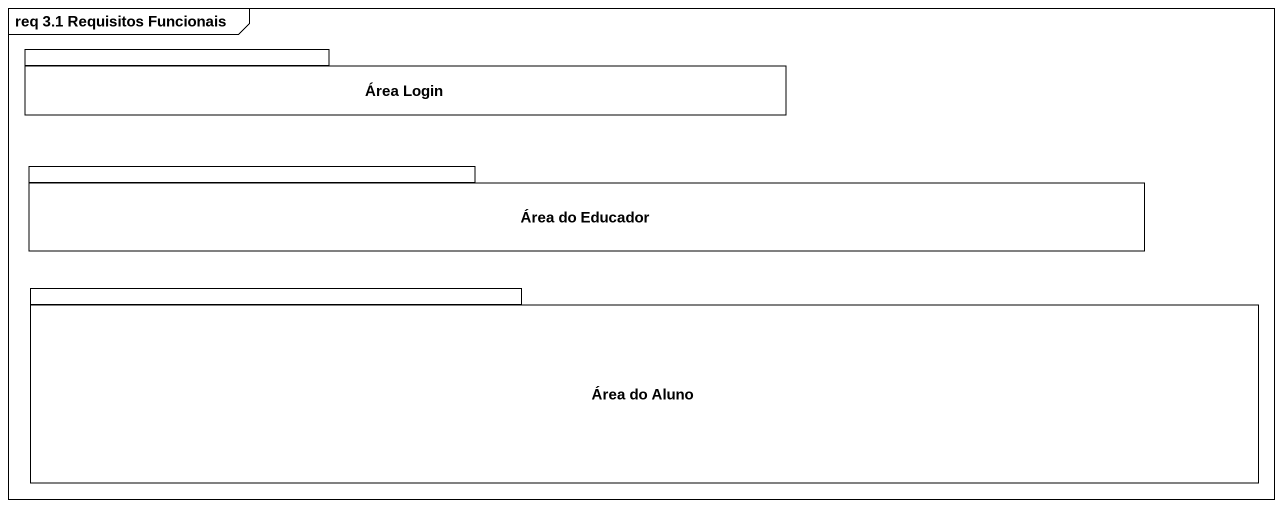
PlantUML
@startuml
mainframe req 3.1 Requisitos Funcionais
package "Área Login" as Área_Login {
}
package "Área do Educador" as Área_do_Educador {
}
package "Área do Aluno" as Área_do_Aluno {
}
@enduml
